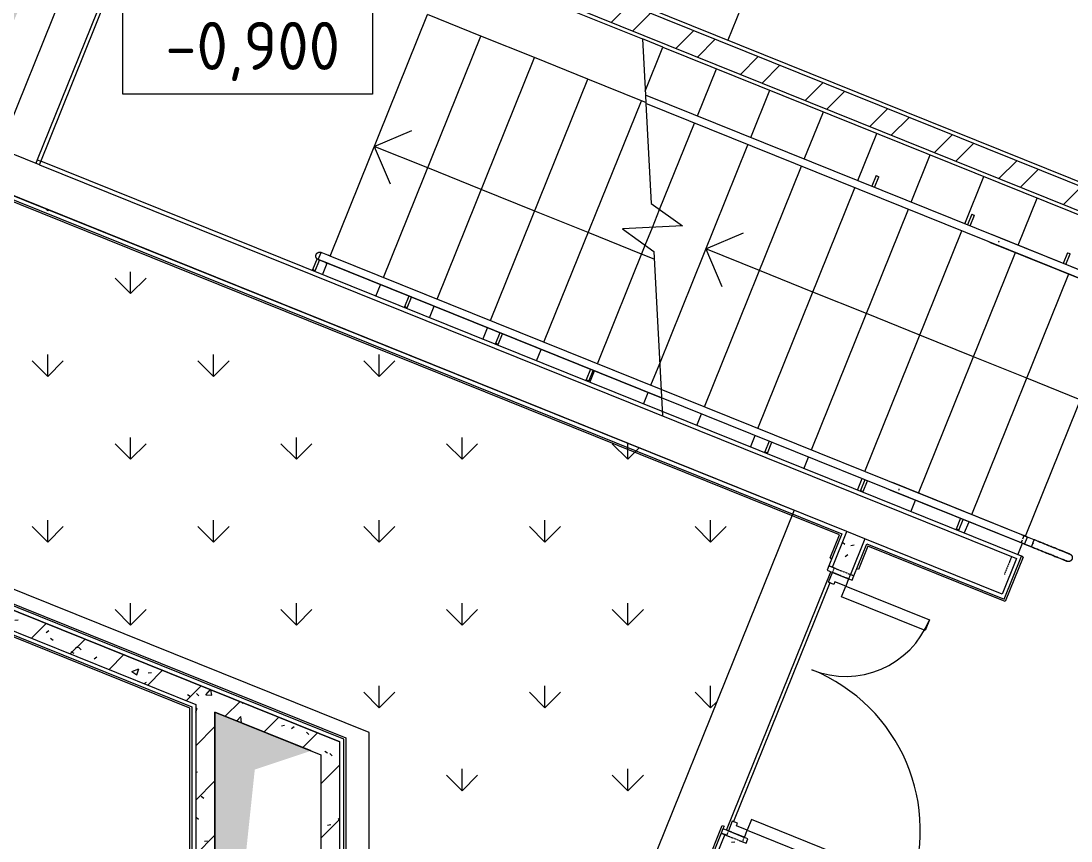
# Model space of a CAD drawing. Header units: millimetres. Extents: x -584918 to 2941280, y 3000189 to 4229862.
# Drawn here: x -419294 to -413832, y 3675572 to 3679839 of the extents above; entities that cross this region are included whole.
import ezdxf

# ---------------------------------------------------------------- set-up
doc = ezdxf.new("R2010")
doc.units = ezdxf.units.MM
doc.linetypes.add('ASVP_Невидимые', pattern=[5, 3, -2])
doc.linetypes.add('ASVP_Штриховая_ш3 п1_5', pattern=[4.5, 3, -1.5])
for name, color, linetype, lineweight in [('Аннотация', 7, 'Continuous', 0), ('Двери', 7, 'Continuous', 0), ('Лестницы', 7, 'Continuous', 0), ('Линии', 7, 'Continuous', 0), ('Линии разделители', 7, 'ASVP_Штриховая_ш3 п1_5', 0), ('Обобщенные модели', 7, 'Continuous', 0), ('Ограждение', 7, 'Continuous', 0), ('Отметки', 7, 'Continuous', 0), ('Перекрытие', 7, 'Continuous', 0), ('Стены внутренние', 7, 'Continuous', 0), ('Стены несущие', 7, 'Continuous', 0), ('Стены отделка', 7, 'Continuous', 0), ('Стены перегородки', 7, 'Continuous', 0), ('Стрелки вверх', 7, 'Continuous', 0), ('Узлы', 7, 'Continuous', 0), ('экспертиза условные обозначения', 1, 'Continuous', 0)]:
    doc.layers.add(name, color=color, linetype=linetype, lineweight=lineweight)
doc.styles.add('GOST Common_2', font='', dxfattribs={"height": 500})
doc.styles.get('GOST Common_2').set_extended_font_data('GOST Common')
pattern_1 = [(45, (-437515.92, 3663725.22), (-141.4214, 141.4214), [])]
pattern_2 = [(50, (-437515.92, 3663725.22), (364.368, -31.8783), [38.1, -419.1]), (355, (-437515.92, 3663725.2), (-70.486, 382.1133), [30.48, -335.28]), (100.451, (-437485.56, 3663722.56), (293.885, 350.2334), [32.38, -356.18]), (46.184, (-437515.92, 3663826.8), (542.1585, -84.086), [57.15, -628.65]), (96.636, (-437470.74, 3663819.8), (474.805, 494.855), [48.57, -534.27]), (351.184, (-437515.9, 3663826.8), (474.81, 494.85), [45.72, -502.92]), (21, (-437465.12, 3663801.42), (303.2285, -204.5305), [38.1, -419.1]), (326, (-437465.12, 3663801.4), (123.604, 368.376), [30.48, -335.28]), (71.451, (-437439.86, 3663784.37), (426.834, 163.8427), [32.38, -356.18]), (37.5, (-437515.92, 3663725.22), (6.17665, 169.11015), [16.764, -314.452, 16.764, -323.596, -336.55]), (37.5, (-437515.92, 3663725.22), (6.17665, 169.11015), [-671.576, 16.764, -319.786]), (7.5, (-437515.92, 3663725.22), (133.6389, 200.3615), [16.764, -177.292, 16.764, -306.832, -128.27]), (7.5, (-437515.92, 3663725.22), (133.6389, 200.3615), [-517.652, 16.764, -111.506]), (327.5, (-437629.21, 3663725.22), (271.1818, -11.45836), [16.764, -110.236, 16.764, -379.476, -525.78]), (327.5, (-437629.21, 3663725.22), (271.1818, -11.45836), [-523.24, 16.764, -509.016]), (317.5, (-437680, 3663725.22), (296.2585, 50.8528), [16.764, -148.336, 16.764, -246.38, -373.38]), (317.5, (-437680, 3663725.22), (296.2585, 50.8528), [-428.244, 16.764, -356.616])]

# ---------------------------------------------------------------- blocks, each defined once
blk = doc.blocks.new('ASVP_ДверьПротивопожарнаяСтальная_2 полотна - EI30 1370х2000h_полотна_ О Л _1250 в свету_-7522662-АР Этаж 01')
at = {"layer": 'Двери', "lineweight": 18}
for p, q in [((685, 950), (625, 950)), ((625, 950), (625, 50)), ((685, 50), (685, 950)), ((-685, 520), (-625, 520)), ((-685, 50), (-685, 520)), ((-625, 520), (-625, 50)), ((-725, 50), (-685, 50)), ((-725, -40), (-725, 50)), ((-625, 50), (-685, 50)), ((-685, 50), (-685, -10)), ((625, 50), (685, 50)), ((725, 50), (685, 50)), ((685, 50), (685, -10)), ((725, -40), (725, 50)), ((-670, -40), (-725, -40)), ((-685, -10), (-670, -10)), ((-670, -10), (-670, -40)), ((685, -10), (670, -10)), ((670, -10), (670, -40)), ((670, -40), (725, -40))]:
    blk.add_line(p, q, dxfattribs=at)
at = {"layer": 'Двери', "linetype": 'ASVP_Невидимые', "lineweight": 18}
for p, q in [((-750, 50), (-725, 50)), ((-750, -40), (-750, 50)), ((-725, 50), (-725, -40)), ((750, 50), (725, 50)), ((725, 50), (725, -40)), ((750, -40), (750, 50)), ((-725, -40), (-750, -40)), ((725, -40), (750, -40))]:
    blk.add_line(p, q, dxfattribs=at)
at = {"layer": 'Двери'}
for centre, radius, start, end in [((685, 50), 900, 90, 180), ((-685, 50), 470, 360, 90)]:
    blk.add_arc(centre, radius, start, end, dxfattribs=at)
blk = doc.blocks.new('ASVP_ОТКОС_Оштукатуривание дверного откоса - Оштукатуривание дверного откоса-7521762-АР Этаж 01')
at = {"layer": 'Обобщенные модели'}
for p, q in [((-750, 30), (-750, 0)), ((-725, 0), (-725, 30)), ((725, 30), (725, 0)), ((750, 0), (750, 30)), ((-750, 0), (-725, 0)), ((725, 0), (750, 0))]:
    blk.add_line(p, q, dxfattribs=at)
blk = doc.blocks.new('ASVP_ОТКОС_Оштукатуривание дверного откоса - Оштукатуривание дверного откоса-5741164-АР Этаж 01')
at = {"layer": 'Обобщенные модели'}
for p, q in [((-750, 20), (-750, 0)), ((-750, 0), (-725, 0)), ((-725, 0), (-725, 20)), ((725, 20), (725, 0)), ((725, 0), (750, 0)), ((750, 0), (750, 20))]:
    blk.add_line(p, q, dxfattribs=at)
blk = doc.blocks.new('Тип перил - Перила_Внутренний_-6861431-АР Этаж 01')
at = {"layer": 'Ограждение'}
for p, q in [((19768.1, 14872.6), (19803.5, 14858.3)), ((19774.7, 14889), (19776.4, 14893.3)), ((19818.4, 14895.4), (19783, 14909.7)), ((21551.5, 14197), (19830.9, 14890.4)), ((19815.9, 14853.3), (21553.9, 14153))]:
    blk.add_line(p, q, dxfattribs=at)
at = {"layer": 'Ограждение', "flags": 128}
for points in [[(19803.5, 14858.3), (19804.6, 14857.9), (19805.7, 14857.4), (19806.8, 14857), (19807.9, 14856.6), (19809, 14856.1), (19810.1, 14855.7), (19811.2, 14855.2), (19812.2, 14854.8), (19813.3, 14854.4), (19814.3, 14854), (19815.3, 14853.6), (19815.9, 14853.3)], [(19830.9, 14890.4), (19829.9, 14890.8), (19828.9, 14891.2), (19827.8, 14891.7), (19826.8, 14892.1), (19825.7, 14892.5), (19824.6, 14893), (19823.5, 14893.4), (19822.4, 14893.8), (19821.3, 14894.3), (19820.2, 14894.7), (19819.1, 14895.2), (19818.4, 14895.4)]]:
    blk.add_lwpolyline(points, dxfattribs=at)
blk = doc.blocks.new('Тип перил - D40-V69-АР Этаж 01')
at = {"layer": 'Ограждение', "flags": 128}
for points in [[(0, 20), (0.8, 20), (1.6, 19.9), (2.4, 19.9), (3.2, 19.7), (4, 19.6), (4.8, 19.4), (5.5, 19.2), (6.3, 19), (7, 18.7), (7.8, 18.4), (8.5, 18.1), (9.2, 17.7), (9.9, 17.4), (10.6, 16.9), (11.3, 16.5), (11.9, 16), (12.6, 15.6), (13.2, 15), (13.8, 14.5), (14.3, 13.9), (14.9, 13.3), (15.4, 12.7), (15.9, 12.1), (16.4, 11.5), (16.8, 10.8), (17.2, 10.1), (17.6, 9.4), (18, 8.7), (18.3, 8), (18.6, 7.2), (18.9, 6.5), (19.2, 5.7), (19.4, 5), (19.6, 4.2), (19.7, 3.4), (19.8, 2.6), (19.9, 1.8), (20, 1), (20, 0.2), (20, 0)], [(20, 0), (20, -0.8), (19.9, -1.6), (19.9, -2.4), (19.7, -3.2), (19.6, -4), (19.4, -4.8), (19.2, -5.5), (19, -6.3), (18.7, -7), (18.4, -7.8), (18.1, -8.5), (17.7, -9.2), (17.4, -9.9), (16.9, -10.6), (16.5, -11.3), (16, -11.9), (15.6, -12.6), (15, -13.2), (14.5, -13.8), (13.9, -14.3), (13.3, -14.9), (12.7, -15.4), (12.1, -15.9), (11.5, -16.4), (10.8, -16.8), (10.1, -17.2), (9.4, -17.6), (8.7, -18), (8, -18.3), (7.2, -18.6), (6.5, -18.9), (5.7, -19.2), (5, -19.4), (4.2, -19.6), (3.4, -19.7), (2.6, -19.8), (1.8, -19.9), (1, -20), (0.2, -20), (0, -20)]]:
    blk.add_lwpolyline(points, dxfattribs=at)
blk = doc.blocks.new('Тип перил - Перила_Внутренний_-V70-АР Этаж 01')
at = {"layer": 'Ограждение'}
for p, q in [((19768.1, 14872.6), (19783, 14909.7)), ((19803.5, 14858.3), (19768.1, 14872.6)), ((19818.4, 14895.4), (19783, 14909.7)), ((19824.2, 14850), (19803.5, 14858.3)), ((19839.2, 14887.1), (19818.4, 14895.4)), ((21551.5, 14197), (19839.2, 14887.1)), ((21553.9, 14153), (19824.2, 14850))]:
    blk.add_line(p, q, dxfattribs=at)
blk = doc.blocks.new('ADSK_Ограждение_Опоры_Г_образная - D15 высота60 консоль80-V5-АР Этаж 01')
at = {"layer": 'Ограждение'}
for p, q in [((-7.5, 80), (-7.5, 20)), ((-7.5, 80), (0, 80)), ((0, 80), (7.5, 80)), ((7.5, 20), (7.5, 80))]:
    blk.add_line(p, q, dxfattribs=at)
blk = doc.blocks.new('ADSK_Ограждение_Опоры_Г_образная - D15 высота60 консоль80-V71-АР Этаж 01')
at = {"layer": 'Ограждение'}
for p, q in [((-7.5, 80), (-7.5, 20)), ((-7.5, 80), (0, 80)), ((0, 80), (7.5, 80)), ((7.5, 17.1), (7.5, 80))]:
    blk.add_line(p, q, dxfattribs=at)
blk = doc.blocks.new('Тип перил - Перила_Внутренний_-6862486-АР Этаж 01')
at = {"layer": 'Ограждение'}
for p, q in [((23948.2, 14729.8), (23275.5, 15000.9)), ((23260.6, 14963.8), (23933.2, 14692.7)), ((24012.6, 14703.9), (23977.2, 14718.1)), ((23962.3, 14681), (23997.7, 14666.8)), ((24006, 14687.5), (24004.4, 14683.3))]:
    blk.add_line(p, q, dxfattribs=at)
at = {"layer": 'Ограждение', "flags": 128}
for points in [[(23307.3, 14962.3), (23309.5, 14965.6), (23310.2, 14969.6)], [(23948.2, 14729.8), (23950.5, 14728.9), (23952.9, 14727.9), (23955.3, 14727), (23957.8, 14726), (23960.3, 14725), (23962.8, 14723.9), (23965.4, 14722.9), (23967.9, 14721.9), (23970.5, 14720.8), (23973.1, 14719.8), (23975.7, 14718.8), (23977.2, 14718.1)], [(23962.3, 14681), (23959.7, 14682.1), (23957.1, 14683.1), (23954.5, 14684.2), (23951.9, 14685.2), (23949.4, 14686.2), (23946.8, 14687.3), (23944.3, 14688.3), (23941.8, 14689.3), (23939.4, 14690.3), (23937, 14691.2), (23934.6, 14692.2), (23933.2, 14692.7)]]:
    blk.add_lwpolyline(points, dxfattribs=at)
blk = doc.blocks.new('Тип перил - Перила_Внутренний_-V73-АР Этаж 01')
at = {"layer": 'Ограждение'}
for p, q in [((21469.9, 15728.6), (21472.3, 15684.5)), ((23956.5, 14726.5), (21469.9, 15728.6)), ((23941.5, 14689.4), (21472.3, 15684.5)), ((23944.4, 14688.2), (23950.7, 14703.8)), ((23944.4, 14688.2), (23950.7, 14703.8)), ((23953.1, 14709.8), (23959.4, 14725.3)), ((23953.1, 14709.8), (23959.4, 14725.3)), ((23959.4, 14725.3), (23956.5, 14726.5)), ((23977.2, 14718.1), (23959.4, 14725.3)), ((23962.3, 14681), (23977.2, 14718.1)), ((23962.3, 14681), (23977.2, 14718.1)), ((24012.6, 14703.9), (23977.2, 14718.1)), ((23997.7, 14666.8), (24012.6, 14703.9)), ((23944.4, 14688.2), (23941.5, 14689.4)), ((23962.3, 14681), (23944.4, 14688.2)), ((23997.7, 14666.8), (23962.3, 14681))]:
    blk.add_line(p, q, dxfattribs=at)
blk = doc.blocks.new('Тип перил - Перила_Внутренний_-6862603-АР Этаж 01')
at = {"layer": 'Ограждение'}
for p, q in [((23428.6, 13440.6), (22756, 13711.7)), ((22741, 13674.6), (23413.7, 13403.5)), ((23442.7, 13391.8), (23478.1, 13377.5)), ((23493.1, 13414.6), (23457.7, 13428.9)), ((23486.5, 13398.2), (23484.7, 13393.9))]:
    blk.add_line(p, q, dxfattribs=at)
at = {"layer": 'Ограждение', "flags": 128}
for points in [[(22787.7, 13673.1), (22790, 13676.4), (22790.6, 13680.3)], [(23428.6, 13440.6), (23431, 13439.6), (23433.4, 13438.7), (23435.8, 13437.7), (23438.3, 13436.7), (23440.7, 13435.7), (23443.3, 13434.7), (23445.8, 13433.7), (23448.4, 13432.6), (23450.9, 13431.6), (23453.5, 13430.6), (23456.1, 13429.5), (23457.7, 13428.9)], [(23442.7, 13391.8), (23440.1, 13392.8), (23437.5, 13393.9), (23434.9, 13394.9), (23432.4, 13396), (23429.8, 13397), (23427.3, 13398), (23424.8, 13399), (23422.3, 13400), (23419.8, 13401), (23417.4, 13402), (23415.1, 13402.9), (23413.7, 13403.5)]]:
    blk.add_lwpolyline(points, dxfattribs=at)
blk = doc.blocks.new('Тип перил - Дуга D40_расстояние между поручнями 400-V74-АР Этаж 01')
at = {"layer": 'Ограждение'}
for p, q in [((0, 0), (0, 2.3)), ((0, -2.3), (0, 0))]:
    blk.add_line(p, q, dxfattribs=at)
at = {"layer": 'Ограждение', "flags": 128}
for points in [[(0, 20), (8, 20), (16, 20), (23.9, 20), (31.9, 20), (39.7, 20), (47.5, 20), (55.3, 20), (62.9, 20), (70.5, 20), (77.9, 20), (85.2, 20), (92.4, 20), (99.4, 20), (106.2, 20), (112.9, 20), (119.4, 20), (125.8, 20), (131.9, 20), (137.8, 20), (143.5, 20), (148.9, 20), (154.1, 20), (159.1, 20), (163.8, 20), (168.3, 20), (172.5, 20), (176.4, 20), (180, 20), (183.4, 20), (186.4, 20), (189.2, 20), (191.6, 20), (193.7, 20), (195.6, 20), (197.1, 20), (198.3, 20), (199.2, 20), (199.7, 20), (200, 20), (200, 20)], [(200, 20), (199.8, 20), (199.4, 20), (198.6, 20), (197.4, 20), (196, 20), (194.3, 20), (192.2, 20), (189.8, 20), (187.2, 20), (184.2, 20), (181, 20), (177.4, 20), (173.6, 20), (169.5, 20), (165.1, 20), (160.4, 20), (155.5, 20), (150.4, 20), (145, 20), (139.3, 20), (133.5, 20), (127.4, 20), (121.2, 20), (114.7, 20), (108.1, 20), (101.2, 20), (94.3, 20), (87.1, 20), (79.9, 20), (72.5, 20), (65, 20), (57.3, 20), (49.6, 20), (41.8, 20), (34, 20), (26.1, 20), (18.1, 20), (10.2, 20), (2.2, 20), (0, 20)], [(200, 20), (200.8, 20), (201.6, 19.9), (202.4, 19.9), (203.2, 19.7), (204, 19.6), (204.8, 19.4), (205.5, 19.2), (206.3, 19), (207, 18.7), (207.8, 18.4), (208.5, 18.1), (209.2, 17.7), (209.9, 17.4), (210.6, 16.9), (211.3, 16.5), (211.9, 16), (212.6, 15.6), (213.2, 15), (213.8, 14.5), (214.3, 13.9), (214.9, 13.3), (215.4, 12.7), (215.9, 12.1), (216.4, 11.5), (216.8, 10.8), (217.2, 10.1), (217.6, 9.4), (218, 8.7), (218.3, 8), (218.6, 7.2), (218.9, 6.5), (219.2, 5.7), (219.4, 5), (219.6, 4.2), (219.7, 3.4), (219.8, 2.6), (219.9, 1.8), (220, 1), (220, 0.2), (220, 0)], [(220, 0), (220, -0.8), (219.9, -1.6), (219.9, -2.4), (219.7, -3.2), (219.6, -4), (219.4, -4.8), (219.2, -5.5), (219, -6.3), (218.7, -7), (218.4, -7.8), (218.1, -8.5), (217.7, -9.2), (217.4, -9.9), (216.9, -10.6), (216.5, -11.3), (216, -11.9), (215.6, -12.6), (215, -13.2), (214.5, -13.8), (213.9, -14.3), (213.3, -14.9), (212.7, -15.4), (212.1, -15.9), (211.5, -16.4), (210.8, -16.8), (210.1, -17.2), (209.4, -17.6), (208.7, -18), (208, -18.3), (207.2, -18.6), (206.5, -18.9), (205.7, -19.2), (205, -19.4), (204.2, -19.6), (203.4, -19.7), (202.6, -19.8), (201.8, -19.9), (201, -20), (200.2, -20), (200, -20)], [(0, -20), (8, -20), (16, -20), (23.9, -20), (31.9, -20), (39.7, -20), (47.5, -20), (55.3, -20), (62.9, -20), (70.5, -20), (77.9, -20), (85.2, -20), (92.4, -20), (99.4, -20), (106.2, -20), (112.9, -20), (119.4, -20), (125.8, -20), (131.9, -20), (137.8, -20), (143.5, -20), (148.9, -20), (154.1, -20), (159.1, -20), (163.8, -20), (168.3, -20), (172.5, -20), (176.4, -20), (180, -20), (183.4, -20), (186.4, -20), (189.2, -20), (191.6, -20), (193.7, -20), (195.6, -20), (197.1, -20), (198.3, -20), (199.2, -20), (199.7, -20), (200, -20), (200, -20)], [(200, -20), (199.8, -20), (199.4, -20), (198.6, -20), (197.4, -20), (196, -20), (194.3, -20), (192.2, -20), (189.8, -20), (187.2, -20), (184.2, -20), (181, -20), (177.4, -20), (173.6, -20), (169.5, -20), (165.1, -20), (160.4, -20), (155.5, -20), (150.4, -20), (145, -20), (139.3, -20), (133.5, -20), (127.4, -20), (121.2, -20), (114.7, -20), (108.1, -20), (101.2, -20), (94.3, -20), (87.1, -20), (79.9, -20), (72.5, -20), (65, -20), (57.3, -20), (49.6, -20), (41.8, -20), (34, -20), (26.1, -20), (18.1, -20), (10.2, -20), (2.2, -20), (0, -20)]]:
    blk.add_lwpolyline(points, dxfattribs=at)
blk = doc.blocks.new('Тип перил - Перила_Внутренний_-V75-АР Этаж 01')
at = {"layer": 'Ограждение'}
for p, q in [((21551.5, 14197), (21553.9, 14153)), ((23436.9, 13437.2), (21551.5, 14197)), ((23422, 13400.1), (21553.9, 14153)), ((23424.9, 13399), (23422, 13400.1)), ((23424.9, 13399), (23431.1, 13414.5)), ((23424.9, 13399), (23431.1, 13414.5)), ((23442.7, 13391.8), (23424.9, 13399)), ((23433.3, 13419.9), (23439.8, 13436.1)), ((23433.3, 13419.9), (23439.8, 13436.1)), ((23439.8, 13436.1), (23436.9, 13437.2)), ((23457.7, 13428.9), (23439.8, 13436.1)), ((23442.7, 13391.8), (23457.7, 13428.9)), ((23442.7, 13391.8), (23457.7, 13428.9)), ((23478.1, 13377.5), (23442.7, 13391.8)), ((23493.1, 13414.6), (23457.7, 13428.9)), ((23478.1, 13377.5), (23485.5, 13395.9)), ((23485.6, 13396.1), (23493.1, 13414.6))]:
    blk.add_line(p, q, dxfattribs=at)
blk = doc.blocks.new('Высотные отметки - Рамка-5093-АР Этаж 01')
at = {"layer": 'Аннотация'}
for p, q in [((-6.5, 0), (-6.5, 5)), ((-6.5, 5), (6.5, 5)), ((6.5, 5), (6.5, 0)), ((6.5, 0), (-6.5, 0))]:
    blk.add_line(p, q, dxfattribs=at)

msp = doc.modelspace()

# ---------------------------------------------------------------- hatches: boundary and pattern name
at = {"layer": 'Стены внутренние'}
h = msp.add_hatch(dxfattribs=at)
h.set_pattern_fill('FP_6', color=256, style=0, pattern_type=2)
h.set_pattern_definition([(45, (-437515.92, 3663725.22), (-235.7317, 235.7317), []), (45, (-437358.77, 3663725.22), (-235.7317, 235.7317), [])])
h.paths.add_polyline_path([(-410623.474, 3677575.833), (-410578.621, 3677687.136), (-417040.444, 3680291.154), (-417085.297, 3680179.852), (-411120.448, 3677776.106)])
h = msp.add_hatch(dxfattribs=at)
h.set_pattern_fill('FP_1', color=256, style=0, pattern_type=2)
h.set_pattern_definition(pattern_1)
h.paths.add_polyline_path([(-417635.026, 3675980.989), (-417635.026, 3676088.803), (-421570.026, 3677674.55), (-421837.566, 3677674.55), (-417735.026, 3676021.287)])
h = msp.add_hatch(dxfattribs=at)
h.set_pattern_fill('FP_2', color=256, style=0, pattern_type=2)
h.set_pattern_definition(pattern_2)
h.paths.add_polyline_path([(-417635.026, 3675980.989), (-417635.026, 3676088.803), (-421570.026, 3677674.55), (-421837.566, 3677674.55), (-417735.026, 3676021.287)])
h = msp.add_hatch(dxfattribs=at)
h.set_pattern_fill('FP_1', color=256, style=0, pattern_type=2)
h.set_pattern_definition(pattern_1)
h.paths.add_polyline_path([(-415615.048, 3675382.597), (-415540.293, 3675568.101), (-415633.045, 3675605.479), (-415707.8, 3675419.975), (-415633.045, 3675389.85)])
h.paths.add_polyline_path([(-414979.629, 3676959.379), (-414904.873, 3677144.883), (-414997.625, 3677182.261), (-415072.381, 3676996.757), (-414988.973, 3676963.145)])
h = msp.add_hatch(dxfattribs=at)
h.set_pattern_fill('FP_2', color=256, style=0, pattern_type=2)
h.set_pattern_definition(pattern_2)
h.paths.add_polyline_path([(-415615.048, 3675382.597), (-415540.293, 3675568.101), (-415633.045, 3675605.479), (-415707.8, 3675419.975), (-415633.045, 3675389.85)])
h.paths.add_polyline_path([(-414979.629, 3676959.379), (-414904.873, 3677144.883), (-414997.625, 3677182.261), (-415072.381, 3676996.757), (-414988.973, 3676963.145)])
h = msp.add_hatch(dxfattribs=at)
h.set_pattern_fill('FP_1', color=256, style=0, pattern_type=2)
h.set_pattern_definition(pattern_1)
h.paths.add_polyline_path([(-418385.026, 3673074.55), (-418285.026, 3673074.55), (-418285.026, 3673874.55), (-418385.026, 3673874.55), (-418385.026, 3673439.327)])
h.paths.add_polyline_path([(-418385.026, 3675374.55), (-418285.026, 3675374.55), (-418285.026, 3676242.929), (-418385.026, 3676283.228), (-418385.026, 3675834.838)])
h = msp.add_hatch(dxfattribs=at)
h.set_pattern_fill('FP_2', color=256, style=0, pattern_type=2)
h.set_pattern_definition(pattern_2)
h.paths.add_polyline_path([(-418385.026, 3673074.55), (-418285.026, 3673074.55), (-418285.026, 3673874.55), (-418385.026, 3673874.55), (-418385.026, 3673439.327)])
h.paths.add_polyline_path([(-418385.026, 3675374.55), (-418285.026, 3675374.55), (-418285.026, 3676242.929), (-418385.026, 3676283.228), (-418385.026, 3675834.838)])
h = msp.add_hatch(dxfattribs=at)
h.set_pattern_fill('FP_1', color=256, style=0, pattern_type=2)
h.set_pattern_definition(pattern_1)
h.paths.add_polyline_path([(-417635.026, 3673424.55), (-417635.026, 3675980.989), (-417735.026, 3676021.287), (-417735.026, 3673424.55)])
h = msp.add_hatch(dxfattribs=at)
h.set_pattern_fill('FP_2', color=256, style=0, pattern_type=2)
h.set_pattern_definition(pattern_2)
h.paths.add_polyline_path([(-417635.026, 3673424.55), (-417635.026, 3675980.989), (-417735.026, 3676021.287), (-417735.026, 3673424.55)])
at = {"layer": 'Узлы'}
h = msp.add_hatch(color=256, dxfattribs=at)
h.paths.add_polyline_path([(-418285.026, 3673474.55), (-418175.026, 3673665.076), (-417785.026, 3673774.55), (-418285.026, 3673774.55), (-418285.026, 3673665.076)])
h.paths.add_polyline_path([(-418285.026, 3673974.55), (-418078.059, 3675943.703), (-417785.026, 3676041.437), (-418285.026, 3676242.929), (-418285.026, 3674884.92)])
h.paths.add_polyline_path([(-424585.026, 3677774.55), (-424225.564, 3678328.073), (-423235.026, 3678237.705), (-424567.196, 3678774.55), (-424585.026, 3678774.55), (-424585.026, 3677776.106)])
h.paths.add_polyline_path([(-428635.026, 3678474.55), (-428485.896, 3678687.53), (-426910.201, 3678774.55), (-428635.026, 3678774.55), (-428635.026, 3678498.903)])
h.paths.add_polyline_path([(-427335.026, 3678874.55), (-427168.696, 3679657.068), (-426910.201, 3679718.746), (-427335.026, 3679889.944), (-427335.026, 3679074.55)])
h.paths.add_polyline_path([(-428635.026, 3678874.55), (-428497.367, 3679071.147), (-427535.026, 3679174.55), (-428635.026, 3679174.55), (-428635.026, 3679071.147)])
h.paths.add_polyline_path([(-419588.29, 3679247.859), (-418239.214, 3682357.869), (-418094.569, 3682419.42), (-418280.073, 3682494.175), (-419573.227, 3679285.237)])
h.paths.add_polyline_path([(-428635.026, 3679374.55), (-428335.026, 3679938.768), (-427535.026, 3679970.541), (-428635.026, 3680413.825), (-428635.026, 3679938.768)])
h.paths.add_polyline_path([(-417423.156, 3683550.439), (-416497.322, 3684476.273), (-415044.14, 3684370.671), (-416806.426, 3685080.846), (-417422.933, 3683550.993)])
h.paths.add_polyline_path([(-428729.889, 3684387.283), (-428072.883, 3685259.159), (-427409.212, 3685256.659), (-428243.979, 3685593.058), (-428636.445, 3684619.163)])
h.paths.add_polyline_path([(-436523.816, 3686449.974), (-438100.598, 3687085.394), (-438231.42, 3686760.762), (-438006.253, 3686890.762), (-436584.02, 3686467.875)])
h.paths.add_polyline_path([(-429115.294, 3691216.314), (-428813.996, 3691717.757), (-428673.822, 3691749.983), (-428868.601, 3691828.476), (-429100.231, 3691253.692)])
h.paths.add_polyline_path([(-442914.698, 3692529.376), (-441873.323, 3693372.665), (-439774.977, 3693096.962), (-442279.278, 3694106.158), (-442909.452, 3692542.394)])
h.paths.add_polyline_path([(-443563.961, 3692791.019), (-442831.205, 3694112.947), (-442464.782, 3694180.913), (-442928.542, 3694367.802), (-443533.836, 3692865.775)])
h.paths.add_polyline_path([(-431752.631, 3693206.326), (-431344.04, 3694008.232), (-431193.351, 3694059.09), (-431378.855, 3694133.845), (-431696.565, 3693345.454)])
h.paths.add_polyline_path([(-427823.827, 3697337.246), (-429771.617, 3698122.177), (-430070.638, 3697380.161), (-429553.834, 3697755.642), (-428067.474, 3697396.171)])
at = {"layer": 'экспертиза условные обозначения'}
h = msp.add_hatch(dxfattribs=at)
h.set_pattern_fill('GRASS', color=3, scale=24)
h.set_pattern_definition([(90, (-478209.37, 3564622.25), (-431.0523, 431.0523), [114.3, -747.8046]), (45, (-478209.37, 3564622.25), (-431.0523, 431.0523), [114.3, -495.3]), (135, (-478209.37, 3564622.25), (-431.0523, -431.0523), [114.3, -495.3])])
edge = h.paths.add_edge_path()
edge.add_line((-438292.262, 3686569.652), (-430259.503, 3683333.416))
edge.add_line((-430259.503, 3683333.416), (-428543.593, 3682641.93))
edge.add_line((-428543.593, 3682641.93), (-415272.751, 3677293.979))
edge.add_line((-415272.751, 3677293.979), (-415982.926, 3675531.693))
edge.add_line((-415982.926, 3675531.693), (-415982.926, 3673474.55))
edge.add_line((-415982.926, 3673474.55), (-417482.926, 3673474.55))
edge.add_line((-417482.926, 3673474.55), (-417482.926, 3676136.17))
edge.add_line((-417482.926, 3676136.17), (-421682.926, 3677828.708))
edge.add_line((-421682.926, 3677828.708), (-421682.926, 3677774.55))
edge.add_line((-421682.926, 3677774.55), (-423032.926, 3677774.55))
edge.add_line((-423032.926, 3677774.55), (-423032.926, 3678372.737))
edge.add_line((-423032.926, 3678372.737), (-424526.313, 3678974.55))
edge.add_line((-424526.313, 3678974.55), (-426708.102, 3678974.55))
edge.add_line((-426708.102, 3678974.55), (-426708.102, 3679852.235))
edge.add_line((-426708.102, 3679852.235), (-428273.224, 3680482.499))
edge.add_line((-428273.224, 3680482.499), (-430623.41, 3681425.916))
edge.add_arc((-430932.926, 3680370.36), 1100, 73.65753, 174.564886)
edge.add_line((-432027.98, 3680474.55), (-434782.926, 3680474.55))
edge.add_line((-434782.926, 3680474.55), (-434782.926, 3683107.812))
edge.add_line((-434782.926, 3683107.812), (-439002.437, 3684807.366))
edge.add_line((-439002.437, 3684807.366), (-438292.262, 3686569.652))

# ---------------------------------------------------------------- linework, layer by layer
at = {"layer": 'Лестницы'}
for p, q in [((-415117.715, 3680977.618), (-415616.848, 3679739.029)), ((-415117.715, 3680977.618), (-415616.848, 3679739.029)), ((-417686.672, 3678615.895), (-417180.063, 3679873.035)), ((-417686.672, 3678615.895), (-417180.063, 3679873.035)), ((-416901.808, 3679760.902), (-417180.063, 3679873.035)), ((-417408.275, 3678504.114), (-416901.808, 3679760.902)), ((-417408.275, 3678504.114), (-416901.808, 3679760.902)), ((-416623.552, 3679648.769), (-416901.808, 3679760.902)), ((-415954.908, 3679702.759), (-416061.585, 3679745.748)), ((-416061.585, 3679745.748), (-416046.021, 3679453.768)), ((-416047.099, 3679473.988), (-415954.908, 3679702.759)), ((-416047.099, 3679473.988), (-415954.908, 3679702.759)), ((-417130.019, 3678391.981), (-416623.552, 3679648.769)), ((-417130.019, 3678391.981), (-416623.552, 3679648.769)), ((-416345.296, 3679536.636), (-416623.552, 3679648.769)), ((-415775.703, 3679344.833), (-415676.652, 3679590.626)), ((-415775.703, 3679344.833), (-415676.652, 3679590.626)), ((-416851.763, 3678279.848), (-416345.296, 3679536.636)), ((-416851.763, 3678279.848), (-416345.296, 3679536.636)), ((-416067.041, 3679424.503), (-416345.296, 3679536.636)), ((-415497.447, 3679232.701), (-415398.397, 3679478.493)), ((-415497.447, 3679232.701), (-415398.397, 3679478.493)), ((-416573.508, 3678167.715), (-416067.041, 3679424.503)), ((-416573.508, 3678167.715), (-416067.041, 3679424.503)), ((-416043.966, 3679415.204), (-416067.041, 3679424.503)), ((-416043.672, 3679409.695), (-416015.967, 3678889.957)), ((-415219.192, 3679120.568), (-415120.141, 3679366.36)), ((-415219.192, 3679120.568), (-415120.141, 3679366.36)), ((-415971.767, 3678858.303), (-415790.654, 3679307.733)), ((-415971.767, 3678858.303), (-415790.654, 3679307.733)), ((-414940.936, 3679008.435), (-414841.885, 3679254.227)), ((-414940.936, 3679008.435), (-414841.885, 3679254.227)), ((-415971.527, 3678056.28), (-415512.398, 3679195.6)), ((-415971.527, 3678056.28), (-415512.398, 3679195.6)), ((-414662.68, 3678896.302), (-414563.63, 3679142.094)), ((-414662.68, 3678896.302), (-414563.63, 3679142.094)), ((-415738.741, 3677831.316), (-415234.143, 3679083.467)), ((-415738.741, 3677831.316), (-415234.143, 3679083.467)), ((-414384.425, 3678784.169), (-414285.374, 3679029.962)), ((-414384.425, 3678784.169), (-414285.374, 3679029.962)), ((-415460.485, 3677719.184), (-414955.887, 3678971.334)), ((-415460.485, 3677719.184), (-414955.887, 3678971.334)), ((-416015.967, 3678889.957), (-415853.285, 3678773.451)), ((-414106.169, 3678672.036), (-414007.118, 3678917.829)), ((-414106.169, 3678672.036), (-414007.118, 3678917.829)), ((-416009.313, 3678765.134), (-415971.767, 3678858.303)), ((-416009.313, 3678765.134), (-415971.767, 3678858.303)), ((-415182.229, 3677607.051), (-414677.631, 3678859.201)), ((-415182.229, 3677607.051), (-414677.631, 3678859.201)), ((-415853.285, 3678773.451), (-416165.342, 3678756.817)), ((-416165.342, 3678756.817), (-416002.659, 3678640.311)), ((-416046.859, 3678671.965), (-416009.313, 3678765.134)), ((-416046.859, 3678671.965), (-416009.313, 3678765.134)), ((-414903.974, 3677494.918), (-414399.376, 3678747.068)), ((-414903.974, 3677494.918), (-414399.376, 3678747.068)), ((-416295.252, 3678055.582), (-416046.859, 3678671.965)), ((-416295.252, 3678055.582), (-416046.859, 3678671.965)), ((-416002.659, 3678640.311), (-415957.041, 3677784.52)), ((-414625.718, 3677382.785), (-414121.12, 3678634.935)), ((-414625.718, 3677382.785), (-414121.12, 3678634.935)), ((-417725.777, 3678518.857), (-417701.34, 3678579.497)), ((-417725.777, 3678518.857), (-417701.34, 3678579.497)), ((-414347.462, 3677270.652), (-413842.864, 3678522.803)), ((-414347.462, 3677270.652), (-413842.864, 3678522.803)), ((-417447.521, 3678406.724), (-417423.226, 3678467.013)), ((-417447.521, 3678406.724), (-417423.226, 3678467.013)), ((-414069.207, 3677158.519), (-413564.609, 3678410.67)), ((-414069.207, 3677158.519), (-413564.609, 3678410.67)), ((-417169.265, 3678294.591), (-417144.97, 3678354.88)), ((-417169.265, 3678294.591), (-417144.97, 3678354.88)), ((-416891.01, 3678182.458), (-416866.714, 3678242.747)), ((-416891.01, 3678182.458), (-416866.714, 3678242.747)), ((-416612.754, 3678070.326), (-416588.459, 3678130.614)), ((-416612.754, 3678070.326), (-416588.459, 3678130.614)), ((-416334.498, 3677958.193), (-416310.203, 3678018.481)), ((-416334.498, 3677958.193), (-416310.203, 3678018.481)), ((-416016.996, 3677943.449), (-415971.527, 3678056.28)), ((-416016.996, 3677943.449), (-415971.527, 3678056.28)), ((-416056.243, 3677846.06), (-416031.947, 3677906.349)), ((-416056.243, 3677846.06), (-416031.947, 3677906.349)), ((-415777.987, 3677733.927), (-415753.692, 3677794.216)), ((-415777.987, 3677733.927), (-415753.692, 3677794.216)), ((-415499.731, 3677621.794), (-415475.436, 3677682.083)), ((-415499.731, 3677621.794), (-415475.436, 3677682.083)), ((-415221.476, 3677509.661), (-415197.18, 3677569.95)), ((-415221.476, 3677509.661), (-415197.18, 3677569.95)), ((-414943.22, 3677397.528), (-414918.925, 3677457.817)), ((-414943.22, 3677397.528), (-414918.925, 3677457.817)), ((-414664.964, 3677285.395), (-414640.669, 3677345.684)), ((-414664.964, 3677285.395), (-414640.669, 3677345.684)), ((-414386.709, 3677173.263), (-414362.413, 3677233.551)), ((-414386.709, 3677173.263), (-414362.413, 3677233.551)), ((-414108.453, 3677061.13), (-414084.158, 3677121.418)), ((-414108.453, 3677061.13), (-414084.158, 3677121.418))]:
    msp.add_line(p, q, dxfattribs=at)
at = {"layer": 'Линии'}
for p, q in [((-417785.026, 3676041.437), (-418285.026, 3676242.929)), ((-418285.026, 3676242.929), (-418285.026, 3673974.55))]:
    msp.add_line(p, q, dxfattribs=at)
at = {"layer": 'Линии разделители'}
msp.add_line((-414140.771, 3677052.59), (-414178.148, 3676959.838), dxfattribs=at)
at = {"layer": 'Перекрытие'}
for p, q in [((-419198.732, 3679090.873), (-419588.29, 3679247.859)), ((-415623.701, 3675628.667), (-415081.725, 3676973.569)), ((-415086.756, 3676916.299), (-415587.616, 3675673.423))]:
    msp.add_line(p, q, dxfattribs=at)
at = {"layer": 'Стены внутренние'}
for p, q in [((-419402.786, 3679173.104), (-418131.947, 3682326.668)), ((-415036.664, 3677165.649), (-426074.139, 3681613.586)), ((-419209.807, 3679116.899), (-419217.283, 3679098.349)), ((-421564.209, 3677704.55), (-417605.026, 3676109.058)), ((-418415.026, 3676262.973), (-421405.026, 3677467.898)), ((-415085.255, 3677045.071), (-415036.664, 3677165.649)), ((-414888.261, 3677105.844), (-414936.852, 3676985.267)), ((-414174.072, 3676818.037), (-414888.261, 3677105.844)), ((-415085.255, 3677045.071), (-415075.98, 3677041.333)), ((-414080.628, 3677049.916), (-414174.072, 3676818.037)), ((-414080.628, 3677049.916), (-414089.903, 3677053.654)), ((-414936.852, 3676985.267), (-414946.127, 3676989.005)), ((-418415.026, 3673104.55), (-418415.026, 3676262.973)), ((-417605.026, 3676109.058), (-417605.026, 3673454.55)), ((-415764.663, 3675359.133), (-415645.92, 3675653.793)), ((-415645.92, 3675653.793), (-415636.644, 3675650.055)), ((-415636.644, 3675650.055), (-415642.251, 3675636.142))]:
    msp.add_line(p, q, dxfattribs=at)
at = {"layer": 'Стены несущие'}
for p, q in [((-417635.026, 3676088.803), (-421570.026, 3677674.55)), ((-421589.418, 3677574.55), (-418385.026, 3676283.228)), ((-415072.381, 3676996.757), (-414997.625, 3677182.261)), ((-414904.873, 3677144.883), (-414997.625, 3677182.261)), ((-414997.625, 3677182.261), (-414997.625, 3677182.261)), ((-414904.873, 3677144.883), (-414979.629, 3676959.379)), ((-415072.381, 3676996.757), (-415063.105, 3676993.019)), ((-418385.026, 3676283.228), (-418385.026, 3675374.55)), ((-418285.026, 3676242.929), (-417735.026, 3676021.287)), ((-418285.026, 3675474.55), (-418285.026, 3676242.929)), ((-417635.026, 3673424.55), (-417635.026, 3676088.803)), ((-417735.026, 3676021.287), (-417735.026, 3675474.55)), ((-415633.045, 3675605.479), (-415707.8, 3675419.975)), ((-415623.77, 3675601.741), (-415633.045, 3675605.479))]:
    msp.add_line(p, q, dxfattribs=at)
at = {"layer": 'Стены отделка'}
for p, q in [((-417953.919, 3682233.363), (-419209.807, 3679116.899)), ((-419198.732, 3679090.873), (-417927.893, 3682244.437)), ((-424586.371, 3681024.819), (-415023.651, 3677171.186)), ((-414997.625, 3677182.261), (-424578.896, 3681043.37)), ((-410589.696, 3677713.162), (-417051.519, 3680317.18)), ((-417111.323, 3680168.777), (-416061.585, 3679745.748)), ((-415954.908, 3679702.759), (-410649.5, 3677564.759)), ((-419209.807, 3679116.899), (-419191.257, 3679109.424)), ((-414089.903, 3677053.654), (-419191.257, 3679109.424)), ((-419198.732, 3679090.873), (-414115.929, 3677042.579)), ((-417615.026, 3676102.307), (-421566.148, 3677694.55)), ((-421570.026, 3677674.55), (-417635.026, 3676088.803)), ((-421415.026, 3677482.71), (-418405.026, 3676269.725)), ((-415023.651, 3677171.186), (-415090.931, 3677004.233)), ((-414190.684, 3676857.075), (-414904.873, 3677144.883)), ((-414961.078, 3676951.904), (-414893.799, 3677118.857)), ((-414893.799, 3677118.857), (-414179.609, 3676831.05)), ((-414115.929, 3677042.579), (-414190.684, 3676857.075)), ((-414179.609, 3676831.05), (-414089.903, 3677053.654)), ((-415090.931, 3677004.233), (-415072.381, 3676996.757)), ((-414979.629, 3676959.379), (-414961.078, 3676951.904)), ((-418405.026, 3676269.725), (-418405.026, 3673094.55)), ((-417615.026, 3673444.55), (-417615.026, 3676102.307)), ((-415651.595, 3675612.954), (-415726.351, 3675427.45)), ((-415633.045, 3675605.479), (-415651.595, 3675612.954))]:
    msp.add_line(p, q, dxfattribs=at)
at = {"layer": 'Стены перегородки'}
for p, q in [((-410578.621, 3677687.136), (-417040.444, 3680291.154)), ((-417085.297, 3680179.852), (-410623.474, 3677575.833))]:
    msp.add_line(p, q, dxfattribs=at)
at = {"layer": 'Стрелки вверх'}
for p, q in [((-417456.658, 3679186.671), (-417261.464, 3679269.732)), ((-417178.402, 3679074.538), (-417456.658, 3679186.671)), ((-417456.658, 3679186.671), (-417373.596, 3678991.476)), ((-416900.147, 3678962.405), (-417178.402, 3679074.538)), ((-416621.891, 3678850.272), (-416900.147, 3678962.405)), ((-416343.635, 3678738.139), (-416621.891, 3678850.272)), ((-416065.38, 3678626.006), (-416343.635, 3678738.139)), ((-415731.057, 3678653.001), (-415535.863, 3678736.063)), ((-416000.503, 3678599.862), (-416065.38, 3678626.006)), ((-415452.802, 3678540.868), (-415731.057, 3678653.001)), ((-415731.057, 3678653.001), (-415647.996, 3678457.807)), ((-415174.546, 3678428.735), (-415452.802, 3678540.868)), ((-414896.29, 3678316.603), (-415174.546, 3678428.735)), ((-414618.035, 3678204.47), (-414896.29, 3678316.603)), ((-414339.779, 3678092.337), (-414618.035, 3678204.47)), ((-414061.523, 3677980.204), (-414339.779, 3678092.337)), ((-413783.268, 3677868.071), (-414061.523, 3677980.204))]:
    msp.add_line(p, q, dxfattribs=at)
at = {"layer": 'экспертиза условные обозначения', "color": 3}
msp.add_lwpolyline([(-438292.262, 3686569.652), (-430259.503, 3683333.416), (-428543.593, 3682641.93), (-415272.751, 3677293.979), (-415982.926, 3675531.693), (-415982.926, 3673474.55), (-417482.926, 3673474.55), (-417482.926, 3676136.17), (-421682.926, 3677828.708), (-421682.926, 3677774.55), (-423032.926, 3677774.55), (-423032.926, 3678372.737), (-424526.313, 3678974.55), (-426708.102, 3678974.55), (-426708.102, 3679852.235), (-428273.224, 3680482.499), (-430623.41, 3681425.916, 0.47113656), (-432027.98, 3680474.55), (-434782.926, 3680474.55), (-434782.926, 3683107.812), (-439002.437, 3684807.366), (-438292.262, 3686569.652)], format="xyb", dxfattribs=at)

# ---------------------------------------------------------------- block references
at = {"layer": 'Двери', "rotation": 248.0513009164574}
msp.add_blockref('ASVP_ДверьПротивопожарнаяСтальная_2 полотна - EI30 1370х2000h_полотна_ О Л _1250 в свету_-7522662-АР Этаж 01', (-415306.337, 3676282.429), dxfattribs=at)
at = {"layer": 'Обобщенные модели'}
for name, p, rotation in [('ASVP_ОТКОС_Оштукатуривание дверного откоса - Оштукатуривание дверного откоса-7521762-АР Этаж 01', (-415371.263, 3676308.593), 248.0513009164574), ('ASVP_ОТКОС_Оштукатуривание дверного откоса - Оштукатуривание дверного откоса-5741164-АР Этаж 01', (-415241.411, 3676256.265), 68.05130091645721)]:
    msp.add_blockref(name, p, dxfattribs=dict(at, rotation=rotation))
at = {"layer": 'Ограждение'}
for name in ['Тип перил - Перила_Внутренний_-V73-АР Этаж 01', 'Тип перил - Перила_Внутренний_-6862486-АР Этаж 01', 'Тип перил - Перила_Внутренний_-6861431-АР Этаж 01', 'Тип перил - Перила_Внутренний_-V70-АР Этаж 01', 'Тип перил - Перила_Внутренний_-V75-АР Этаж 01', 'Тип перил - Перила_Внутренний_-6862603-АР Этаж 01']:
    msp.add_blockref(name, (-437515.924, 3663725.217), dxfattribs=at)
for name, p, rotation in [('ADSK_Ограждение_Опоры_Г_образная - D15 высота60 консоль80-V5-АР Этаж 01', (-414868.036, 3678957.494), 338.0513009164566), ('ADSK_Ограждение_Опоры_Г_образная - D15 высота60 консоль80-V5-АР Этаж 01', (-414370.277, 3678756.905), 338.0513009164566), ('Тип перил - D40-V69-АР Этаж 01', (-417740.382, 3678616.385), 158.0513009164656), ('ADSK_Ограждение_Опоры_Г_образная - D15 высота60 консоль80-V5-АР Этаж 01', (-413872.518, 3678556.316), 338.0513009164566), ('ADSK_Ограждение_Опоры_Г_образная - D15 высота60 консоль80-V71-АР Этаж 01', (-417740.382, 3678616.385), 158.0513009164656), ('ADSK_Ограждение_Опоры_Г_образная - D15 высота60 консоль80-V5-АР Этаж 01', (-417262.235, 3678423.699), 158.0513009164664), ('ADSK_Ограждение_Опоры_Г_образная - D15 высота60 консоль80-V5-АР Этаж 01', (-416789.336, 3678233.128), 158.0513009164664), ('ADSK_Ограждение_Опоры_Г_образная - D15 высота60 консоль80-V5-АР Этаж 01', (-416316.437, 3678042.556), 158.0513009164664), ('ADSK_Ограждение_Опоры_Г_образная - D15 высота60 консоль80-V5-АР Этаж 01', (-415387.585, 3677668.243), 158.0513009164566), ('ADSK_Ограждение_Опоры_Г_образная - D15 высота60 консоль80-V5-АР Этаж 01', (-414889.826, 3677467.654), 158.0513009164566), ('ADSK_Ограждение_Опоры_Г_образная - D15 высота60 консоль80-V5-АР Этаж 01', (-414392.067, 3677267.064), 158.0513009164566), ('Тип перил - Дуга D40_расстояние между поручнями 400-V74-АР Этаж 01', (-414030.306, 3677121.28), 338.0513009164569)]:
    msp.add_blockref(name, p, dxfattribs=dict(at, rotation=rotation))
at = {"layer": 'Отметки', "xscale": 99.99999999999993, "yscale": 99.99999999999993, "zscale": 99.99999999999993}
msp.add_blockref('Высотные отметки - Рамка-5093-АР Этаж 01', (-418114.917, 3679457.914), dxfattribs=at)

# ---------------------------------------------------------------- texts
at = {"layer": 'Отметки', "insert": (-418543.593, 3679834.621), "char_height": 250, "width": 1028.82257, "attachment_point": 1, "line_spacing_factor": 1.022761, "style": 'GOST Common_2'}
msp.add_mtext('-0,900', dxfattribs=at)

doc.saveas('drawing.dxf')
